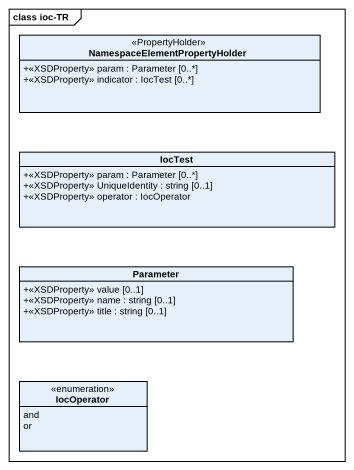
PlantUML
@startuml
mainframe class ioc-TR
hide circle
hide empty members
skinparam classAttributeIconSize 0
class "NamespaceElementPropertyHolder" as NamespaceElementPropertyHold <<PropertyHolder>> {
  +<<XSDProperty>> param : Parameter [0..*]
  +<<XSDProperty>> indicator : IocTest [0..*]
}
class IocTest {
  +<<XSDProperty>> param : Parameter [0..*]
  +<<XSDProperty>> UniqueIdentity : string [0..1]
  +<<XSDProperty>> operator : IocOperator
}
class Parameter {
  +<<XSDProperty>> value [0..1]
  +<<XSDProperty>> name : string [0..1]
  +<<XSDProperty>> title : string [0..1]
}
enum IocOperator {
  and
  or
}
@enduml
